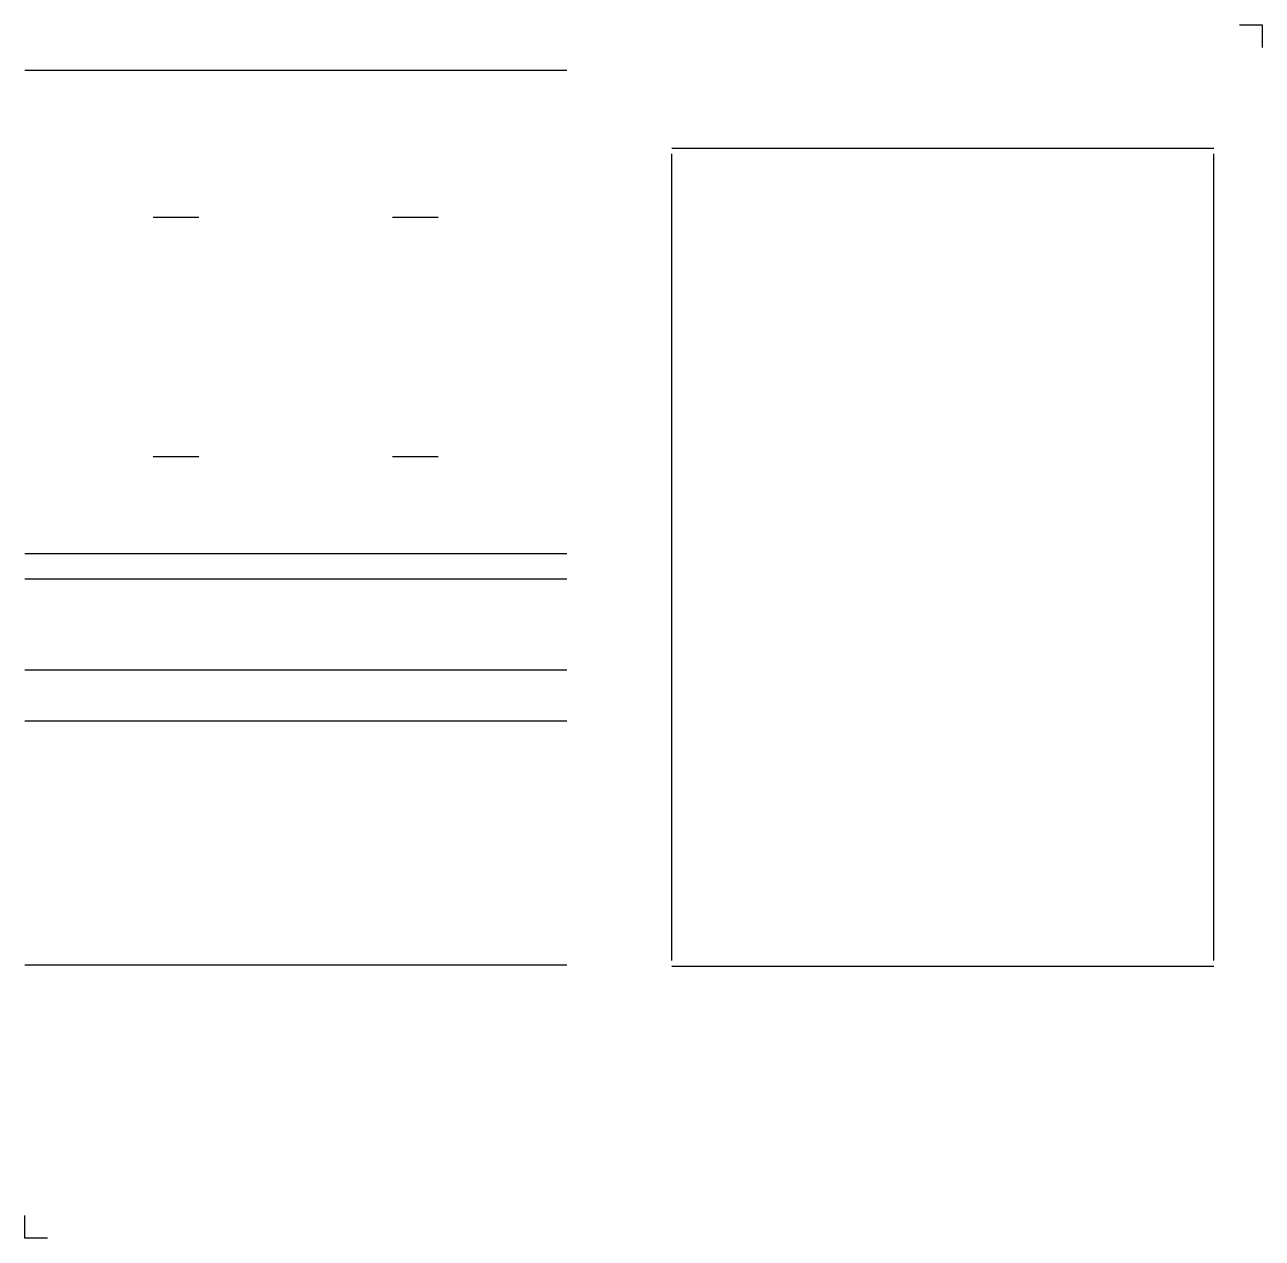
# Model space of a CAD drawing. Extents: x 0 to 217, y 0 to 213.
import ezdxf

# ---------------------------------------------------------------- set-up
doc = ezdxf.new("R2010")
doc.units = 0
for name, color, linetype in [('PASSER', 7, 'Continuous'), ('RILLEN_BERG', 5, 'Continuous'), ('RILLEN_TAL', 3, 'Continuous')]:
    doc.layers.add(name, color=color, linetype=linetype)

msp = doc.modelspace()

# ---------------------------------------------------------------- linework, layer by layer
at = {"layer": 'PASSER', "color": 7}
for points in [[(213.15, 213), (217.15, 213), (217.15, 209)], [(4, 0), (0, 0), (0, 4)]]:
    msp.add_lwpolyline(points, dxfattribs=at)
at = {"layer": 'RILLEN_BERG', "color": 5}
for points in [[(0, 205), (95.1, 205)], [(113.575, 191.35), (208.675, 191.35)], [(0, 120.2), (95.1, 120.2)], [(0, 90.8), (95.1, 90.8)], [(0, 48), (95.1, 48)], [(113.575, 47.75), (208.675, 47.75)]]:
    msp.add_lwpolyline(points, dxfattribs=at)
at = {"layer": 'RILLEN_TAL', "color": 3}
for points in [[(113.575, 48.75), (113.575, 190.35)], [(208.675, 48.75), (208.675, 190.35)], [(22.55, 179.2), (30.55, 179.2)], [(64.55, 179.2), (72.55, 179.2)], [(22.55, 137.2), (30.55, 137.2)], [(64.55, 137.2), (72.55, 137.2)], [(0, 115.75), (95.1, 115.75)], [(0, 99.75), (95.1, 99.75)]]:
    msp.add_lwpolyline(points, dxfattribs=at)

doc.saveas('drawing.dxf')
